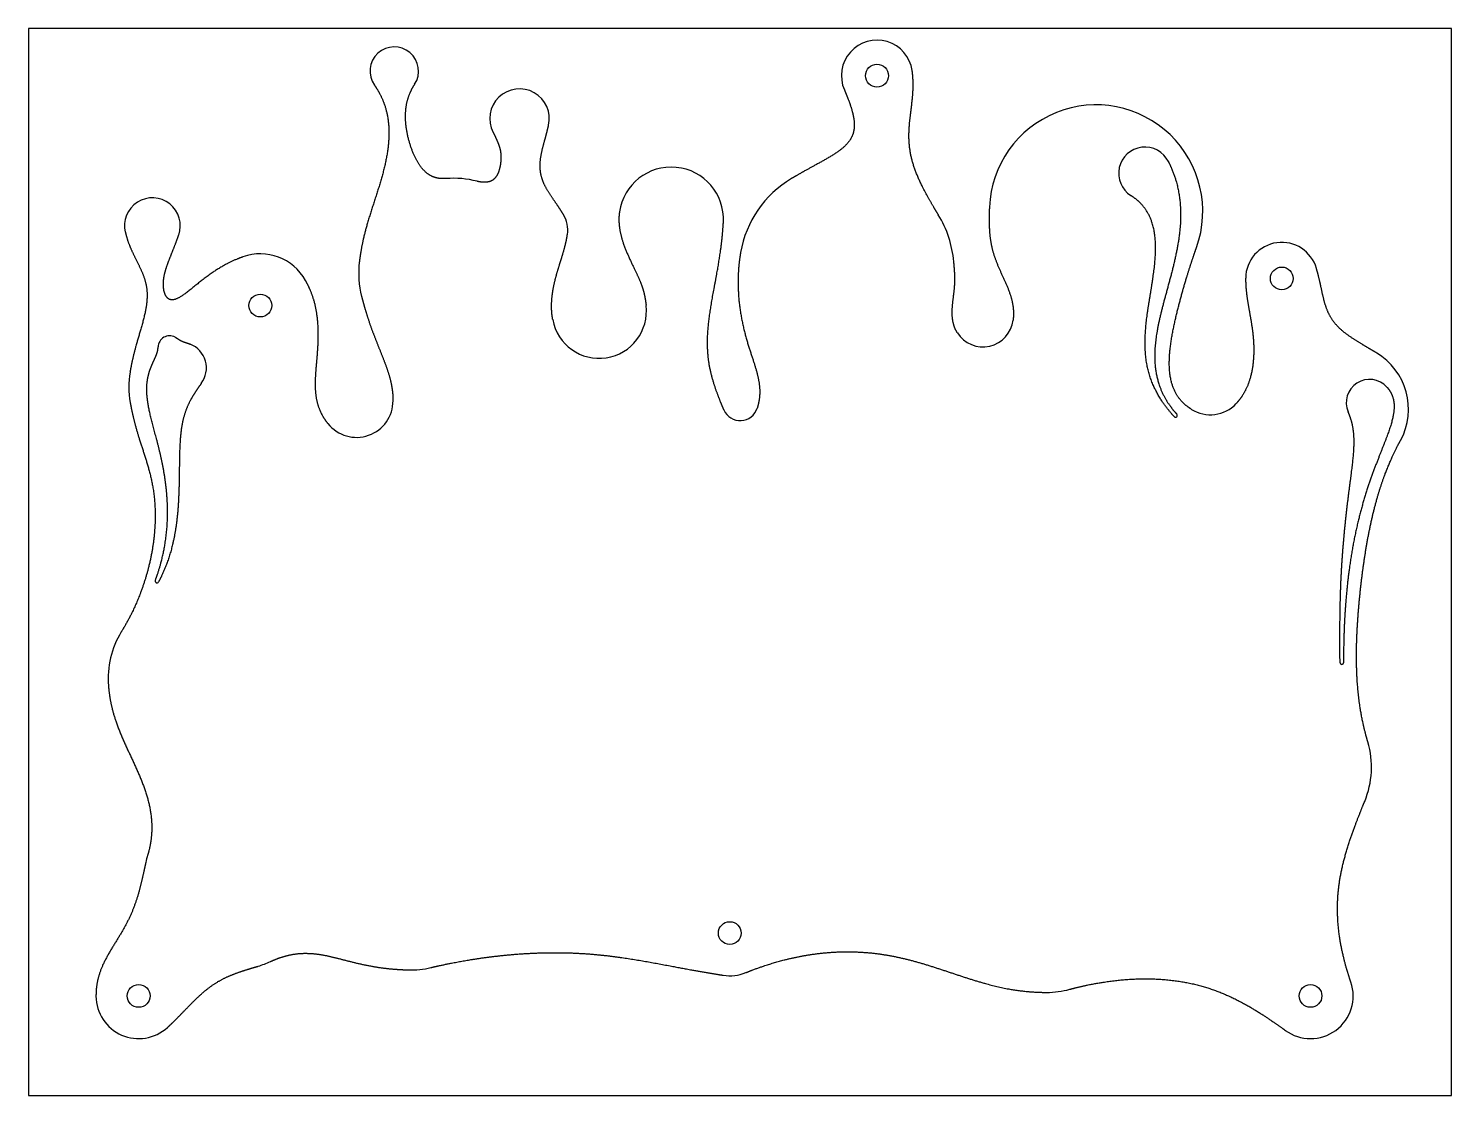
# Model space of a CAD drawing. Header units: millimetres. Extents: x -100 to 100, y -75 to 75.
import ezdxf

# ---------------------------------------------------------------- set-up
doc = ezdxf.new("R2010")
doc.units = ezdxf.units.MM
doc.layers.get('0').update_dxf_attribs({"linetype": 'CONTINUOUS'})

msp = doc.modelspace()

# ---------------------------------------------------------------- linework, layer by layer
for p, q in [((-100, 75), (-100, -75)), ((100, 75), (-100, 75)), ((100, -75), (100, 75)), ((-100, -75), (100, -75))]:
    msp.add_line(p, q)
for centre in [(19.25, 68.36), (76.14, 39.86), (-67.41, 36.05), (-1.44, -52.16), (-84.51, -61), (80.18, -61)]:
    msp.add_circle(centre, 1.6)
for centre, radius, start, end in [((-48.59, 69), 3.41, -32.9052, 215.2176), ((19.25, 68.36), 5, 8.1246, 203.6393), ((-30.98, 62.32), 4.19, -12.7798, 207.3196), ((50.04, 49.26), 15, -19.6003, 177.5587), ((56.91, 54.63), 3.69, 26.4723, 237.792), ((-9.67, 48.16), 7.35, -2.8624, 171.8569), ((-40.26, 40.61), 13.33, 75.6088, 94.5001), ((14.98, 40.91), 15.12, 120.8174, 170.1473), ((-82.58, 47.27), 3.92, -19.546, 193.6405), ((-28.39, 46.67), 4.18, -8.7865, 31.4347), ((14.98, 40.91), 15.12, 4.9009, 31.4879), ((76.14, 39.86), 5.07, 16.0285, 179.6584), ((-67.41, 36.05), 7.27, 29.0728, 109.7446), ((-40.26, 40.61), 13.33, 173.3894, 194.282), ((-19.79, 35.27), 6.64, -169.6467, 6.9919), ((34.15, 34.5), 4.26, 212.2999, 353.2673), ((-80.16, 30.18), 1.62, 62.1359, 178.0635), ((-78.61, 27.26), 3.62, -36.7654, 68.3415), ((84.73, 21.48), 9.22, -28.5777, 59.3371), ((-73.12, 24.63), 12.77, 170.7043, 190.0157), ((88.48, 22.4), 3.27, 41.8962, 203.5202), ((-53.89, 22.65), 5.13, -141.6805, 0.4252), ((66.1, 25.7), 5, 238.0163, 316.8072), ((0.03, 22.37), 2.5, 203.3233, 343.0549), ((61.21, 20.61), 0.25, -137.4383, 42.541), ((-81.94, -2.68), 0.25, 159.4444, 331.6748), ((-76.31, -16.38), 12.5, 148.4382, 184.6855), ((84.58, -14.16), 0.25, -179.5734, 0.2558), ((76.25, -28.85), 12.5, -22.5616, 16.5195), ((-71.29, -44.84), 12.5, 163.1279, 168.0036), ((-71.29, -44.84), 12.5, 286.6319, 295.0256), ((-46.29, -44.84), 12.5, 268.4923, 283.2368), ((-1.44, -52.16), 6, 261.2538, 292.0113), ((80.18, -61), 6, -126.2264, 18.8898), ((-84.51, -61), 6, 180.2968, 312.4399), ((43.08, -48), 12.5, 270.0429, 285.1202)]:
    msp.add_arc(centre, radius, start, end)
for points in [[(27.88, 48.81), (27.65, 49.18), (27.2, 49.92), (26.54, 51.06), (25.68, 52.61), (24.74, 54.61), (24.06, 56.64), (23.71, 58.7), (23.71, 60.77), (23.94, 62.84), (24.24, 64.91), (24.37, 66.57), (24.34, 67.82), (24.26, 68.65), (24.2, 69.07)], [(-51.38, 67.04), (-51.08, 66.62), (-50.55, 65.76), (-49.91, 64.43), (-49.4, 62.55), (-49.24, 60.09), (-49.49, 57.56), (-50.05, 55.01), (-50.81, 52.47), (-51.66, 49.92), (-52.47, 47.37), (-53, 45.31), (-53.29, 43.73), (-53.44, 42.68), (-53.5, 42.14)], [(-41.31, 53.9), (-41.61, 53.88), (-42.19, 53.87), (-42.97, 54), (-43.88, 54.43), (-44.81, 55.36), (-45.59, 56.63), (-46.24, 58.17), (-46.75, 59.9), (-47.05, 61.75), (-47.06, 63.62), (-46.76, 65.08), (-46.32, 66.14), (-45.94, 66.82), (-45.72, 67.15)], [(14.67, 66.36), (14.82, 66), (15.12, 65.3), (15.51, 64.28), (15.92, 62.99), (16.15, 61.53), (16.01, 60.22), (15.42, 59.07), (14.36, 58.04), (12.92, 57.08), (11.19, 56.12), (9.66, 55.29), (8.46, 54.62), (7.64, 54.14), (7.23, 53.9)], [(-34.7, 60.4), (-34.57, 60.14), (-34.32, 59.64), (-34.02, 58.99), (-33.76, 58.27), (-33.6, 57.53), (-33.57, 56.83), (-33.63, 56.06), (-33.78, 55.2), (-34.08, 54.34), (-34.62, 53.64), (-35.33, 53.34), (-36.06, 53.34), (-36.64, 53.44), (-36.95, 53.52)], [(-24.82, 48.85), (-24.96, 49.08), (-25.25, 49.54), (-25.71, 50.22), (-26.35, 51.13), (-27.12, 52.27), (-27.73, 53.45), (-28.09, 54.68), (-28.15, 55.97), (-27.96, 57.31), (-27.62, 58.68), (-27.3, 59.77), (-27.09, 60.59), (-26.96, 61.13), (-26.9, 61.39)], [(60.21, 56.28), (60.61, 55.48), (61.29, 53.86), (61.93, 51.41), (62.12, 48.07), (61.52, 43.87), (60.45, 39.75), (59.31, 35.81), (58.45, 32.15), (58.12, 28.82), (58.45, 25.82), (59.27, 23.66), (60.21, 22.18), (60.97, 21.24), (61.39, 20.78)], [(61.02, 20.44), (60.45, 21.07), (59.41, 22.33), (58.18, 24.25), (57.17, 26.85), (56.78, 30.19), (57.01, 33.63), (57.58, 37.12), (58.2, 40.62), (58.54, 43.99), (58.33, 47.07), (57.49, 49.16), (56.4, 50.45), (55.46, 51.18), (54.94, 51.51)], [(-16.94, 49.2), (-16.97, 49.04), (-16.98, 48.89), (-17, 48.73), (-17.01, 48.57), (-17.01, 48.41)], [(35.05, 49.9), (35.04, 49.57), (35.01, 48.92), (35, 47.95), (35.02, 46.69), (35.18, 45.14), (35.5, 43.62), (36.02, 42.11), (36.71, 40.59), (37.45, 39.04), (38.09, 37.45), (38.4, 36.11), (38.47, 35.07), (38.42, 34.36), (38.38, 34)], [(-86.38, 46.35), (-86.29, 45.94), (-86.06, 45.15), (-85.65, 44.03), (-84.98, 42.67), (-84.13, 41.07), (-83.49, 39.47), (-83.22, 37.75), (-83.39, 35.85), (-83.89, 33.76), (-84.58, 31.52), (-85.12, 29.63), (-85.46, 28.17), (-85.64, 27.19), (-85.73, 26.69)], [(-26.32, 34.08), (-26.36, 34.32), (-26.44, 34.81), (-26.5, 35.56), (-26.5, 36.57), (-26.36, 37.84), (-26.13, 39.1), (-25.81, 40.33), (-25.46, 41.52), (-25.09, 42.66), (-24.75, 43.78), (-24.51, 44.68), (-24.37, 45.35), (-24.29, 45.81), (-24.26, 46.03)], [(-2.26, 21.38), (-2.45, 21.82), (-2.81, 22.69), (-3.32, 23.97), (-3.9, 25.68), (-4.41, 27.86), (-4.64, 30.2), (-4.55, 32.75), (-4.18, 35.54), (-3.63, 38.51), (-3.04, 41.6), (-2.65, 44.1), (-2.45, 45.95), (-2.37, 47.18), (-2.33, 47.79)], [(-69.87, 42.89), (-70.35, 42.72), (-71.28, 42.35), (-72.6, 41.71), (-74.19, 40.71), (-75.92, 39.38), (-77.39, 38.15), (-78.6, 37.22), (-79.58, 36.75), (-80.3, 36.83), (-80.79, 37.41), (-81.05, 38.33), (-81.08, 39.41), (-80.9, 40.51), (-80.55, 41.64), (-80.08, 42.85), (-79.63, 43.96), (-79.26, 44.91), (-79.01, 45.6), (-78.88, 45.96)], [(63.45, 21.46), (63, 21.74), (62.19, 22.36), (61.24, 23.43), (60.49, 25.15), (60.22, 27.62), (60.42, 30.23), (60.88, 32.83), (61.46, 35.3), (62.07, 37.62), (62.71, 39.84), (63.26, 41.58), (63.7, 42.9), (64.01, 43.79), (64.17, 44.23)], [(0.08, 43.5), (0, 43.01), (-0.15, 42.04), (-0.28, 40.56), (-0.32, 38.54), (-0.12, 36.03), (0.3, 33.59), (0.88, 31.29), (1.57, 29.18), (2.24, 27.23), (2.73, 25.38), (2.85, 23.92), (2.73, 22.79), (2.54, 22.03), (2.43, 21.64)], [(30.54, 32.22), (30.42, 32.42), (30.2, 32.83), (29.96, 33.47), (29.8, 34.37), (29.8, 35.54), (29.92, 36.69), (30.07, 37.78), (30.18, 38.77), (30.21, 39.67), (30.19, 40.51), (30.14, 41.17), (30.1, 41.68), (30.07, 42.02), (30.05, 42.2)], [(89.43, 29.41), (89.13, 29.59), (88.52, 29.95), (87.63, 30.47), (86.48, 31.16), (85.17, 32.03), (84.05, 32.98), (83.16, 34.04), (82.53, 35.25), (82.1, 36.6), (81.78, 38.07), (81.52, 39.32), (81.29, 40.28), (81.11, 40.93), (81.01, 41.26)], [(-57.92, 19.47), (-58.17, 19.79), (-58.63, 20.44), (-59.16, 21.45), (-59.58, 22.85), (-59.72, 24.69), (-59.62, 26.65), (-59.42, 28.72), (-59.25, 30.88), (-59.23, 33.1), (-59.46, 35.32), (-59.9, 37.07), (-60.41, 38.34), (-60.83, 39.17), (-61.06, 39.58)], [(71.06, 39.89), (71.06, 39.56), (71.07, 38.92), (71.14, 37.96), (71.32, 36.67), (71.62, 35.02), (71.94, 33.29), (72.18, 31.43), (72.26, 29.46), (72.11, 27.46), (71.69, 25.51), (71.09, 24.09), (70.48, 23.14), (70, 22.56), (69.74, 22.28)], [(-53.18, 37.32), (-53.1, 37.02), (-52.94, 36.41), (-52.69, 35.51), (-52.32, 34.31), (-51.81, 32.83), (-51.25, 31.37), (-50.68, 29.93), (-50.1, 28.5), (-49.56, 27.08), (-49.12, 25.65), (-48.89, 24.49), (-48.79, 23.59), (-48.77, 22.99), (-48.77, 22.69)], [(-82.98, 26.82), (-82.96, 26.89), (-82.91, 27.04), (-82.83, 27.26), (-82.71, 27.54), (-82.56, 27.9), (-82.41, 28.24), (-82.25, 28.57), (-82.1, 28.9), (-81.98, 29.22), (-81.87, 29.54), (-81.81, 29.81), (-81.79, 30.02), (-81.78, 30.16), (-81.78, 30.23)], [(-79.4, 31.61), (-79.36, 31.59), (-79.28, 31.55), (-79.17, 31.48), (-79.03, 31.39), (-78.85, 31.27), (-78.67, 31.16), (-78.47, 31.06), (-78.25, 30.97), (-78.02, 30.89), (-77.77, 30.81), (-77.57, 30.74), (-77.42, 30.69), (-77.33, 30.65), (-77.28, 30.63)], [(-75.71, 25.09), (-75.98, 24.73), (-76.49, 24.01), (-77.16, 22.96), (-77.87, 21.58), (-78.43, 19.68), (-78.72, 17.41), (-78.8, 14.65), (-78.8, 11.41), (-78.9, 7.86), (-79.28, 4.17), (-79.96, 1.27), (-80.73, -0.81), (-81.37, -2.15), (-81.72, -2.8)], [(90.91, 24.59), (91.23, 24.24), (91.74, 23.49), (92.11, 22.24), (91.92, 20.31), (90.88, 17.44), (89.49, 14.09), (88.08, 10.27), (86.85, 6.01), (85.9, 1.38), (85.24, -3.55), (84.94, -7.69), (84.84, -10.89), (84.82, -13.06), (84.83, -14.16)], [(-85.7, 22.41), (-85.59, 21.77), (-85.34, 20.54), (-84.91, 18.8), (-84.23, 16.65), (-83.35, 14.07), (-82.6, 11.38), (-82.15, 8.38), (-82.12, 5.02), (-82.55, 1.37), (-83.47, -2.42), (-84.61, -5.46), (-85.69, -7.68), (-86.52, -9.12), (-86.96, -9.84)], [(84.33, -14.16), (84.32, -13.24), (84.31, -11.45), (84.31, -8.9), (84.34, -5.73), (84.47, -1.96), (84.72, 1.86), (85.09, 5.82), (85.57, 9.86), (86.07, 13.39), (86.39, 16.3), (86.33, 18.28), (86.02, 19.69), (85.68, 20.63), (85.48, 21.1)], [(88.24, -25.29), (87.99, -24.46), (87.55, -22.79), (87.04, -20.25), (86.66, -16.82), (86.57, -12.49), (86.78, -8.11), (87.18, -3.72), (87.74, 0.64), (88.49, 4.95), (89.5, 9.15), (90.6, 12.41), (91.63, 14.77), (92.41, 16.31), (92.82, 17.07)], [(-88.76, -17.4), (-88.72, -17.93), (-88.6, -18.97), (-88.33, -20.48), (-87.78, -22.39), (-86.87, -24.68), (-85.82, -26.91), (-84.76, -29.14), (-83.79, -31.42), (-83.03, -33.77), (-82.61, -36.19), (-82.61, -38.17), (-82.84, -39.68), (-83.09, -40.7), (-83.25, -41.21)], [(85.85, -59.06), (85.66, -58.5), (85.31, -57.4), (84.84, -55.78), (84.37, -53.66), (84.02, -51.09), (83.91, -48.58), (84.04, -46.13), (84.42, -43.71), (85.01, -41.29), (85.79, -38.83), (86.53, -36.81), (87.14, -35.24), (87.57, -34.18), (87.8, -33.64)], [(-83.52, -42.24), (-83.6, -42.65), (-83.78, -43.47), (-84.04, -44.66), (-84.41, -46.2), (-84.96, -48.03), (-85.67, -49.8), (-86.56, -51.52), (-87.62, -53.23), (-88.73, -54.98), (-89.71, -56.81), (-90.26, -58.4), (-90.47, -59.68), (-90.51, -60.57), (-90.51, -61.03)], [(-66, -56.17), (-65.58, -55.97), (-64.76, -55.63), (-63.56, -55.24), (-62.05, -54.97), (-60.25, -54.97), (-58.51, -55.22), (-56.79, -55.63), (-55.03, -56.1), (-53.18, -56.56), (-51.2, -56.95), (-49.47, -57.18), (-48.08, -57.28), (-47.11, -57.32), (-46.62, -57.34)], [(-43.43, -57.01), (-42.54, -56.8), (-40.78, -56.41), (-38.11, -55.9), (-34.53, -55.37), (-30.09, -54.97), (-25.75, -54.85), (-21.58, -55), (-17.61, -55.42), (-13.8, -56.02), (-10.06, -56.73), (-7.04, -57.31), (-4.73, -57.72), (-3.15, -57.97), (-2.36, -58.09)], [(0.81, -57.73), (1.66, -57.38), (3.37, -56.74), (5.96, -55.92), (9.45, -55.13), (13.83, -54.67), (18.14, -54.79), (22.34, -55.46), (26.42, -56.62), (30.44, -58.01), (34.48, -59.35), (37.81, -60.13), (40.41, -60.43), (42.19, -60.5), (43.09, -60.5)], [(-80.46, -65.43), (-80.22, -65.21), (-79.74, -64.76), (-79.03, -64.06), (-78.08, -63.07), (-76.88, -61.83), (-75.67, -60.66), (-74.43, -59.64), (-73.14, -58.81), (-71.81, -58.16), (-70.45, -57.66), (-69.36, -57.31), (-68.53, -57.06), (-67.98, -56.9), (-67.71, -56.82)], [(46.34, -60.07), (47.06, -59.87), (48.49, -59.52), (50.63, -59.08), (53.44, -58.69), (56.87, -58.51), (60.14, -58.66), (63.23, -59.12), (66.1, -59.9), (68.8, -60.98), (71.4, -62.33), (73.46, -63.62), (75.03, -64.69), (76.1, -65.45), (76.63, -65.84)]]:
    msp.add_open_spline(points, degree=5)
for points, knots in [([(-17.01, 48.41), (-17.02, 48.23), (-17.02, 47.71), (-16.96, 46.85), (-16.71, 45.63), (-16.18, 44.1), (-15.48, 42.51), (-14.78, 41.08), (-14.19, 39.86), (-13.77, 38.83), (-13.5, 37.93), (-13.36, 37.23), (-13.27, 36.67), (-13.22, 36.28), (-13.19, 36.08)], [0.0466554, 0.0466554, 0.0466554, 0.0466554, 0.0466554, 0.0466554, 0.1, 0.2, 0.3, 0.4, 0.5, 0.6, 0.7, 0.8, 0.9, 1, 1, 1, 1, 1, 1]), ([(-82.18, -2.6), (-81.9, -1.85), (-81.4, -0.37), (-80.83, 1.88), (-80.4, 4.9), (-80.39, 8.65), (-80.81, 12.29), (-81.55, 15.73), (-82.44, 18.92), (-83.2, 21.78), (-83.48, 23.89), (-83.37, 25.4), (-83.13, 26.37), (-82.98, 26.82)], [-1, -1, -1, -1, -1, -1, -0.9, -0.8, -0.7, -0.6, -0.5, -0.4, -0.3, -0.2, -0.1108332, -0.1108332, -0.1108332, -0.1108332, -0.1108332, -0.1108332])]:
    msp.add_open_spline(points, degree=5, knots=knots)

doc.saveas('drawing.dxf')
